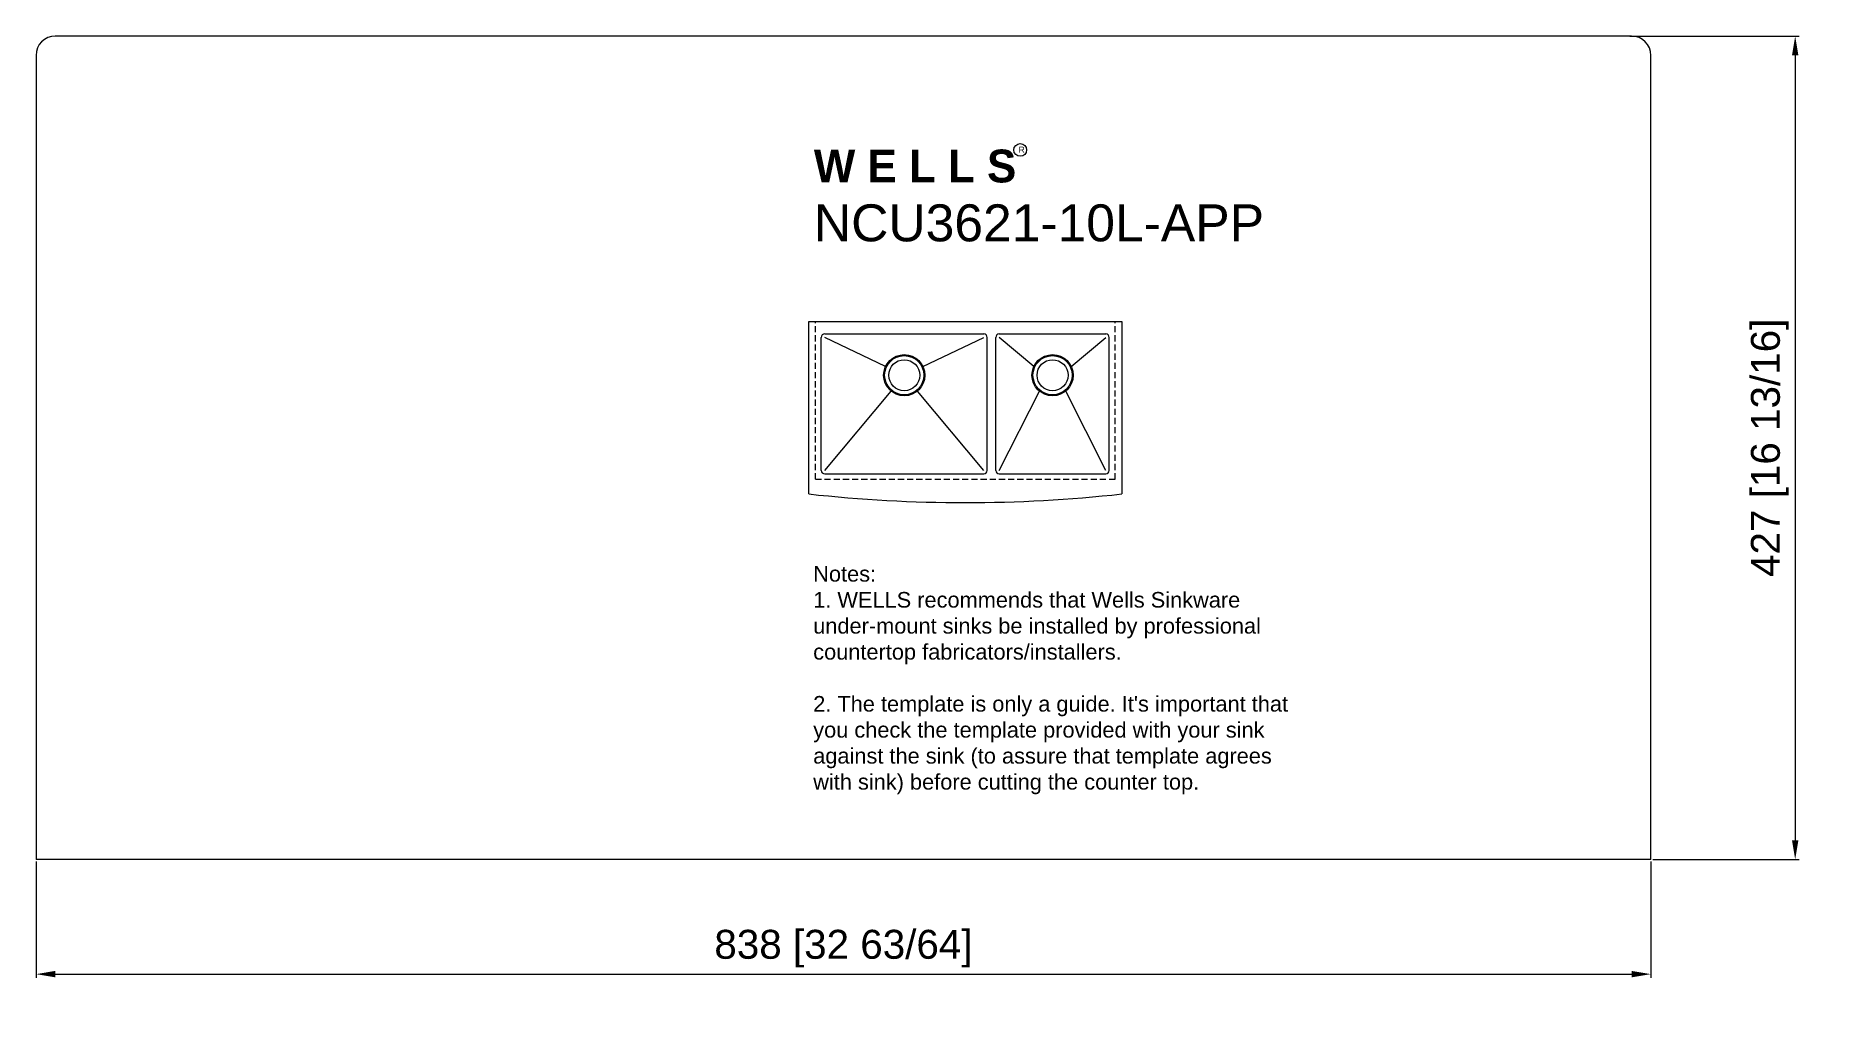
# Model space of a CAD drawing. Header units: millimetres. Extents: x 24357 to 25292, y 8788 to 9296.
import ezdxf

# ---------------------------------------------------------------- set-up
doc = ezdxf.new("R2010")
doc.units = ezdxf.units.MM
doc.linetypes.add('HIDDEN2', pattern=[4.7625, 3.175, -1.5875])
doc.layers.add('1', color=1, linetype='Continuous')
doc.styles.add('Arial', font='arial.ttf')
doc.styles.get("Standard").update_dxf_attribs({"font": 'txt', "bigfont": 'gbcbig.shx'})
doc.styles.add('宋体', font='SimSun.ttf')
doc.dimstyles.new('7尺寸(172-200)', dxfattribs={"dimtxt": 22, "dimasz": 20, "dimexe": 1.8, "dimexo": 1, "dimgap": 3.5, "dimtad": 1, "dimzin": 9, "dimdsep": 46, "dimtxsty": '宋体', "dimcen": 5, "dimclrd": 110, "dimclre": 4, "dimclrt": 42, "dimadec": 1, "dimazin": 0, "dimtfac": 1, "dimtmove": 0, "dimatfit": 3, "dimfxl": 1, "dimlwd": 18, "dimlwe": 18, "dimarcsym": 0})

# ---------------------------------------------------------------- blocks, each defined once
blk = doc.blocks.new('*D0')
at = {"color": 1, "lineweight": 9, "transparency": 16777216}
for p, q in [((25184.51, 9296), (25272.31, 9296)), ((25270.31, 9286), (25270.31, 8879)), ((25196.42, 8869), (25272.31, 8869))]:
    blk.add_line(p, q, dxfattribs=at)
at = {"color": 1, "transparency": 16777216}
for points in [[(25268.65, 9286), (25271.98, 9286), (25270.31, 9296)], [(25268.65, 8879), (25271.98, 8879), (25270.31, 8869)]]:
    blk.add_solid(points, dxfattribs=at)
at = {"layer": 'Defpoints', "color": 0, "transparency": 16777216}
for p in [(25183.51, 9296), (25195.42, 8869), (25270.31, 8869)]:
    blk.add_point(p, dxfattribs=at)
at = {"color": 3, "lineweight": 9, "transparency": 16777216, "insert": (25257.1, 9082.5), "char_height": 15, "attachment_point": 5, "rotation": 90, "style": 'Arial'}
blk.add_mtext('427 [16 13/16]', dxfattribs=at)
blk = doc.blocks.new('*D1')
at = {"color": 1, "lineweight": 9, "transparency": 16777216}
for p, q in [((24357.42, 8868), (24357.42, 8807.59)), ((25195.42, 8868), (25195.42, 8807.59)), ((24367.42, 8809.59), (25185.42, 8809.59))]:
    blk.add_line(p, q, dxfattribs=at)
at = {"color": 1, "transparency": 16777216}
for points in [[(24367.42, 8811.26), (24367.42, 8807.93), (24357.42, 8809.59)], [(25185.42, 8811.26), (25185.42, 8807.93), (25195.42, 8809.59)]]:
    blk.add_solid(points, dxfattribs=at)
at = {"layer": 'Defpoints', "color": 0, "transparency": 16777216}
for p in [(24357.42, 8869), (25195.42, 8869), (25195.42, 8809.59)]:
    blk.add_point(p, dxfattribs=at)
at = {"color": 3, "lineweight": 9, "transparency": 16777216, "insert": (24776.42, 8822.8), "char_height": 15, "attachment_point": 5, "style": 'Arial'}
blk.add_mtext('838 [32 63/64]', dxfattribs=at)

msp = doc.modelspace()

# ---------------------------------------------------------------- linework, layer by layer
at = {"lineweight": 9}
for p, q in [((25185.42, 9296), (24367.42, 9296)), ((24357.42, 9286), (24357.42, 8869)), ((25195.42, 8869), (25195.42, 9286)), ((24758.46, 9148.03), (24920.8, 9148.03)), ((24758.46, 9058.57), (24758.46, 9148.03)), ((24766.71, 9141.52), (24849.22, 9141.52)), ((24857.31, 9141.52), (24912.55, 9141.52)), ((24920.8, 9148.03), (24920.8, 9058.57)), ((24764.93, 9070.78), (24764.93, 9139.74)), ((24798.31, 9124.73), (24766.71, 9139.74)), ((24817.62, 9124.73), (24849.22, 9139.74)), ((24851, 9070.78), (24851, 9139.74)), ((24851, 9070.78), (24851, 9139.74)), ((24855.53, 9070.78), (24855.53, 9139.74)), ((24875.27, 9124.73), (24857.31, 9139.74)), ((24894.59, 9124.73), (24912.55, 9139.74)), ((24914.33, 9070.78), (24914.33, 9139.74)), ((24766.71, 9070.78), (24801.11, 9111.93)), ((24849.22, 9070.78), (24814.82, 9111.93)), ((24857.31, 9070.78), (24878.08, 9111.93)), ((24912.55, 9070.78), (24891.79, 9111.93)), ((24766.71, 9069), (24849.22, 9069)), ((24857.31, 9069), (24912.55, 9069)), ((25195.42, 8869), (24357.42, 8869))]:
    msp.add_line(p, q, dxfattribs=at)
for centre, radius in [((24868.14, 9236.95), 3.3), ((24807.97, 9120.14), 10.69), ((24884.93, 9120.14), 10.69), ((24807.97, 9120.14), 10.16), ((24807.97, 9120.14), 8.02), ((24884.93, 9120.14), 10.16), ((24884.93, 9120.14), 8.02)]:
    msp.add_circle(centre, radius, dxfattribs=at)
for centre, radius, start, end in [((24367.42, 9286), 10, 90, 180), ((25185.42, 9286), 10, 360, 90), ((24766.71, 9139.74), 1.78, 90, 180), ((24849.22, 9139.74), 1.78, 0, 90), ((24857.31, 9139.74), 1.78, 90, 180), ((24912.55, 9139.74), 1.78, 0, 90), ((24766.71, 9070.78), 1.78, 180, 270), ((24849.22, 9070.78), 1.78, 270, 0), ((24857.31, 9070.78), 1.78, 180, 270), ((24912.55, 9070.78), 1.78, 270, 0), ((24839.63, 9795.8), 741.69, 263.71698, 276.28302)]:
    msp.add_arc(centre, radius, start, end, dxfattribs=at)
at = {"layer": '1', "linetype": 'HIDDEN2', "lineweight": 9}
for p, q in [((24761.85, 9066.23), (24761.85, 9147.94)), ((24917.42, 9066.23), (24917.42, 9147.94)), ((24761.85, 9066.23), (24917.42, 9066.23))]:
    msp.add_line(p, q, dxfattribs=at)

# ---------------------------------------------------------------- texts
at = {"lineweight": 9, "attachment_point": 1}
for s, insert, char_height in [('\\A1;{\\fBahnschrift SemiBold|b0|i0|c0|p34;W E L L S\\P\\fArial CYR|b0|i0|c0|p34;\\H1.125x;NCU3621-10L-APP}', (24761.07, 9237.13), 17.0368), ('\\A1;{\\fArial|b0|i0|c0|p34;R}', (24867.29, 9238.67), 3.1944), ("\\A1;{\\fArial|b0|i0|c0|p34;Notes:\\P1. WELLS recommends that Wells Sinkware\\Punder-mount sinks be installed by professional\\Pcountertop fabricators/installers.\\P\\P2. The template is only a guide. It's important that\\Pyou check the template provided with your sink\\Pagainst the sink (to assure that template agrees\\Pwith sink) before cutting the counter top.}", (24760.73, 9021.21), 8.087)]:
    msp.add_mtext_dynamic_manual_height_columns(s, width=327.0043, gutter_width=1, heights=[0], dxfattribs=dict(at, insert=insert, char_height=char_height))

# ---------------------------------------------------------------- dimensions: what is measured, and where the dimension line sits
at = {"lineweight": 9}
dim = msp.add_linear_dim(base=(25270.31, 8869), p1=(25183.51, 9296), p2=(25195.42, 8869), angle=90, dimstyle='7尺寸(172-200)', override={"dimtxt": 15, "dimasz": 10, "dimexe": 2, "dimdec": 1, "dimtxsty": 'Arial', "dimclrd": 1, "dimclre": 1, "dimclrt": 3, "dimtdec": 1, "dimtix": 1, "dimfxl": 40, "dimlwd": 9, "dimlwe": 9, "dimarcsym": 1}, dxfattribs=at)
dim.commit()
dim.dimension.update_dxf_attribs({"geometry": '*D0', "text_midpoint": (25257.1, 9082.5)})
dim = msp.add_linear_dim(base=(25195.42, 8809.59), p1=(24357.42, 8869), p2=(25195.42, 8869), dimstyle='7尺寸(172-200)', override={"dimtxt": 15, "dimasz": 10, "dimexe": 2, "dimdec": 1, "dimtxsty": 'Arial', "dimclrd": 1, "dimclre": 1, "dimclrt": 3, "dimtdec": 1, "dimtix": 1, "dimfxl": 40, "dimlwd": 9, "dimlwe": 9, "dimarcsym": 1}, dxfattribs=at)
dim.commit()
dim.dimension.update_dxf_attribs({"geometry": '*D1', "text_midpoint": (24776.42, 8822.8)})

doc.saveas('drawing.dxf')
